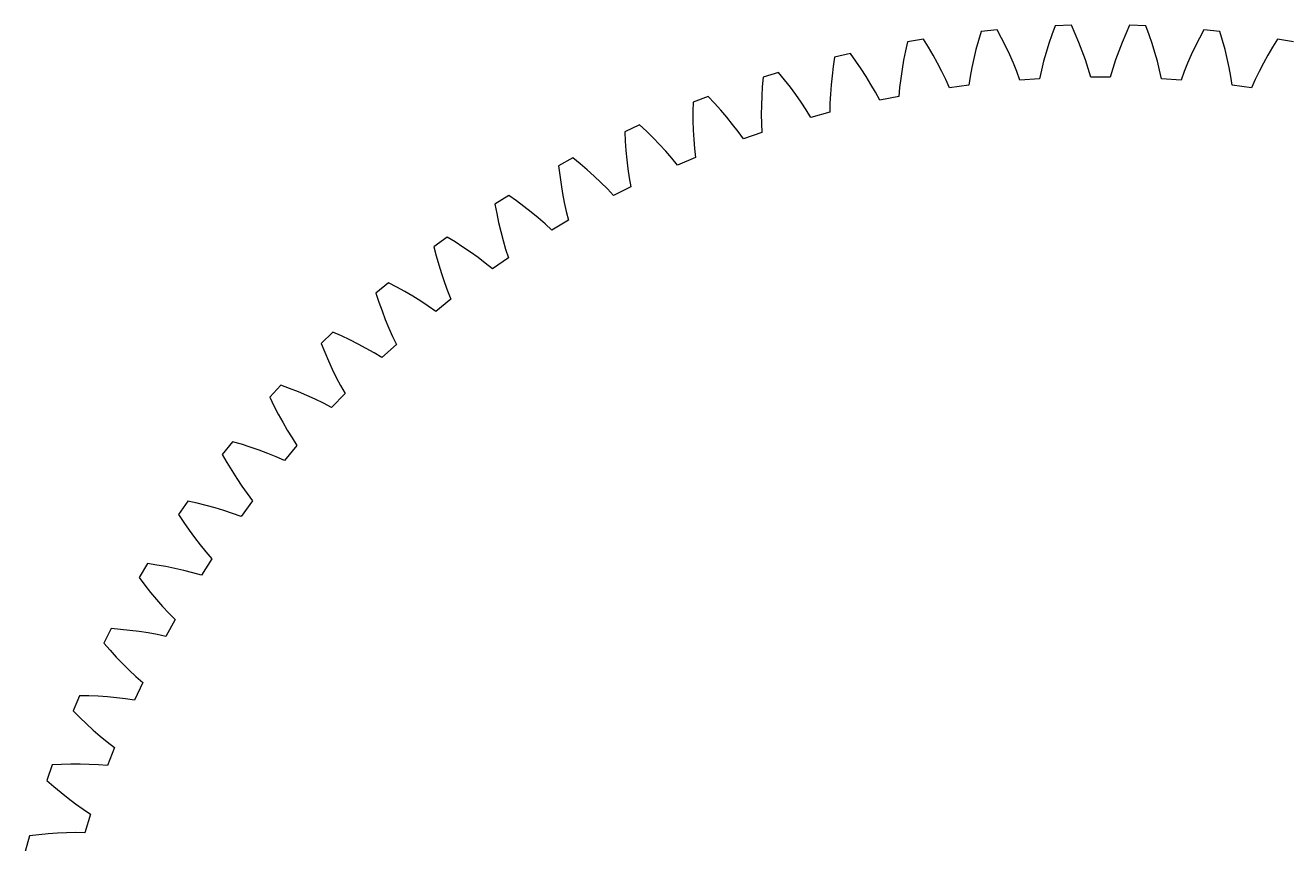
# Model space of a CAD drawing. Header units: millimetres. Extents: x -30 to 167, y -46 to 88.
# Drawn here: x -23.19 to 4.08, y 6.34 to 23.99 of the extents above; entities that cross this region are included whole.
import ezdxf

# ---------------------------------------------------------------- set-up
doc = ezdxf.new("R2010")
doc.units = ezdxf.units.MM
doc.linetypes.add('DASHED', pattern=[1.524, 1.27, -0.254])
doc.layers.add('HIDDEN', color=8, linetype='DASHED')
doc.layers.add('VISIBLE', color=7, linetype='CONTINUOUS')

msp = doc.modelspace()

# ---------------------------------------------------------------- linework, layer by layer
at = {"layer": 'HIDDEN'}
for points in [[(-2.57708, 23.86124), (-2.63393, 23.66638)], [(-2.22738, 23.89642), (-2.57708, 23.86124)], [(-2.13286, 23.71679), (-2.22738, 23.89642)], [(-1.04731, 23.78946), (-1.11218, 23.59881)], [(-0.97757, 23.98008), (-1.04731, 23.78946)], [(-0.6263, 23.99183), (-0.97757, 23.98008)], [(-0.54399, 23.80629), (-0.6263, 23.99183)], [(-0.46653, 23.62039), (-0.54399, 23.80629)], [(0.54399, 23.80629), (0.46653, 23.62039)], [(0.6263, 23.99183), (0.54399, 23.80629)], [(0.97757, 23.98008), (0.6263, 23.99183)], [(1.04731, 23.78946), (0.97757, 23.98008)], [(1.11218, 23.59881), (1.04731, 23.78946)], [(2.22738, 23.89642), (2.13286, 23.71679)], [(2.57708, 23.86124), (2.22738, 23.89642)], [(2.63393, 23.66638), (2.57708, 23.86124)], [(-4.16508, 23.63582), (-4.20879, 23.4376)], [(-3.81851, 23.69428), (-4.16508, 23.63582)], [(-3.71221, 23.52137), (-3.81851, 23.69428)], [(-3.61066, 23.34746), (-3.71221, 23.52137)], [(-2.68592, 23.47182), (-2.73288, 23.27762)], [(-2.63393, 23.66638), (-2.68592, 23.47182)], [(-2.04316, 23.53649), (-2.13286, 23.71679)], [(-1.95846, 23.35553), (-2.04316, 23.53649)], [(-1.11218, 23.59881), (-1.172, 23.40818)], [(-0.39411, 23.43419), (-0.46653, 23.62039)], [(0.46653, 23.62039), (0.39411, 23.43419)], [(1.172, 23.40818), (1.11218, 23.59881)], [(2.04316, 23.53649), (1.95846, 23.35553)], [(2.13286, 23.71679), (2.04316, 23.53649)], [(2.68592, 23.47182), (2.63393, 23.66638)], [(2.73288, 23.27762), (2.68592, 23.47182)], [(3.71221, 23.52137), (3.61066, 23.34746)], [(3.81851, 23.69428), (3.71221, 23.52137)], [(4.16508, 23.63582), (3.81851, 23.69428)], [(-5.73448, 23.30484), (-5.76485, 23.10415)], [(-5.39259, 23.38632), (-5.73448, 23.30484)], [(-5.27497, 23.22089), (-5.39259, 23.38632)], [(-5.16203, 23.05415), (-5.27497, 23.22089)], [(-4.24767, 23.24001), (-4.28155, 23.04311)], [(-4.20879, 23.4376), (-4.24767, 23.24001)], [(-3.51407, 23.17256), (-3.61066, 23.34746)], [(-2.73288, 23.27762), (-2.77455, 23.08385)], [(-1.87902, 23.17395), (-1.95846, 23.35553)], [(-1.22653, 23.21763), (-1.27546, 23.0272)], [(-1.172, 23.40818), (-1.22653, 23.21763)], [(-0.32698, 23.2477), (-0.39411, 23.43419)], [(-0.26544, 23.06097), (-0.32698, 23.2477)], [(0.32698, 23.2477), (0.26544, 23.06097)], [(0.39411, 23.43419), (0.32698, 23.2477)], [(1.22653, 23.21763), (1.172, 23.40818)], [(1.27546, 23.0272), (1.22653, 23.21763)], [(1.95846, 23.35553), (1.87902, 23.17395)], [(2.77455, 23.08385), (2.73288, 23.27762)], [(3.61066, 23.34746), (3.51407, 23.17256)], [(-6.94258, 22.97391), (-7.27827, 22.86978)], [(-6.81418, 22.81671), (-6.94258, 22.97391)], [(-5.76485, 23.10415), (-5.79045, 22.9044)], [(-5.05398, 22.8861), (-5.16203, 23.05415)], [(-4.28155, 23.04311), (-4.31019, 22.84699)], [(-3.42268, 22.99669), (-3.51407, 23.17256)], [(-3.3368, 22.81983), (-3.42268, 22.99669)], [(-2.77455, 23.08385), (-2.81066, 22.89059)], [(-1.80515, 22.99175), (-1.87902, 23.17395)], [(-1.73724, 22.80894), (-1.80515, 22.99175)], [(-1.27546, 23.0272), (-1.3184, 22.83698)], [(-0.20989, 22.87404), (-0.26544, 23.06097)], [(0.26544, 23.06097), (0.20989, 22.87404)], [(1.3184, 22.83698), (1.27546, 23.0272)], [(1.80515, 22.99175), (1.73724, 22.80894)], [(1.87902, 23.17395), (1.80515, 22.99175)], [(2.81066, 22.89059), (2.77455, 23.08385)], [(3.42268, 22.99669), (3.3368, 22.81983)], [(3.51407, 23.17256), (3.42268, 22.99669)], [(-7.29516, 22.66751), (-7.30736, 22.46649)], [(-7.27827, 22.86978), (-7.29516, 22.66751)], [(-6.69035, 22.65789), (-6.81418, 22.81671)], [(-6.57131, 22.49743), (-6.69035, 22.65789)], [(-5.8111, 22.70567), (-5.82657, 22.50808)], [(-5.79045, 22.9044), (-5.8111, 22.70567)], [(-4.95104, 22.71673), (-5.05398, 22.8861)], [(-4.85354, 22.546), (-4.95104, 22.71673)], [(-4.3333, 22.65174), (-4.35051, 22.45749)], [(-4.31019, 22.84699), (-4.3333, 22.65174)], [(-3.25682, 22.64197), (-3.3368, 22.81983)], [(-2.8408, 22.69792), (-3.25682, 22.64197)], [(-2.81066, 22.89059), (-2.8408, 22.69792)], [(-1.3184, 22.83698), (-1.73724, 22.80894)], [(0.20989, 22.87404), (-0.20989, 22.87404)], [(1.73724, 22.80894), (1.3184, 22.83698)], [(2.8408, 22.69792), (2.81066, 22.89059)], [(3.25682, 22.64197), (2.8408, 22.69792)], [(3.3368, 22.81983), (3.25682, 22.64197)], [(-8.46156, 22.45889), (-8.78955, 22.33257)], [(-8.32295, 22.31062), (-8.46156, 22.45889)], [(-7.30736, 22.46649), (-7.31469, 22.26683)], [(-6.4573, 22.3353), (-6.57131, 22.49743)], [(-5.82657, 22.50808), (-5.8366, 22.31172)], [(-4.76187, 22.37387), (-4.85354, 22.546)], [(-4.35051, 22.45749), (-4.76187, 22.37387)], [(-8.78955, 22.33257), (-8.79289, 22.12962)], [(-8.79289, 22.12962), (-8.79164, 21.92824)], [(-8.18879, 22.16042), (-8.32295, 22.31062)], [(-8.0593, 22.00827), (-8.18879, 22.16042)], [(-7.31469, 22.26683), (-7.31694, 22.06864)], [(-6.34861, 22.17147), (-6.4573, 22.3353)], [(-6.24564, 22.00585), (-6.34861, 22.17147)], [(-5.84079, 22.11675), (-6.24564, 22.00585)], [(-5.8366, 22.31172), (-5.84079, 22.11675)], [(-9.94276, 21.84357), (-10.26157, 21.69563)], [(-9.79455, 21.70489), (-9.94276, 21.84357)], [(-8.79164, 21.92824), (-8.78562, 21.72854)], [(-7.93471, 21.85413), (-8.0593, 22.00827)], [(-7.81532, 21.69792), (-7.93471, 21.85413)], [(-7.31694, 22.06864), (-7.31382, 21.87206)], [(-7.31382, 21.87206), (-7.30498, 21.67724)], [(-10.26157, 21.69563), (-10.25135, 21.4929)], [(-9.65066, 21.56398), (-9.79455, 21.70489)], [(-9.51129, 21.42082), (-9.65066, 21.56398)], [(-8.78562, 21.72854), (-8.77462, 21.53064)], [(-7.70153, 21.53955), (-7.81532, 21.69792)], [(-7.30498, 21.67724), (-7.70153, 21.53955)], [(-10.25135, 21.4929), (-10.23665, 21.29206)], [(-10.23665, 21.29206), (-10.2173, 21.0932)], [(-9.37669, 21.27534), (-9.51129, 21.42082)], [(-9.24713, 21.12746), (-9.37669, 21.27534)], [(-8.77462, 21.53064), (-8.75838, 21.33471)], [(-8.75838, 21.33471), (-8.73655, 21.14092)], [(-11.37954, 21.13069), (-11.68776, 20.96178)], [(-11.2224, 21.00221), (-11.37954, 21.13069)], [(-11.06942, 20.87124), (-11.2224, 21.00221)], [(-10.2173, 21.0932), (-10.19311, 20.89648)], [(-9.12301, 20.97704), (-9.24713, 21.12746)], [(-8.73655, 21.14092), (-9.12301, 20.97704)], [(-11.68776, 20.96178), (-11.66403, 20.76019)], [(-11.66403, 20.76019), (-11.63594, 20.56078)], [(-10.92081, 20.7377), (-11.06942, 20.87124)], [(-10.77678, 20.60154), (-10.92081, 20.7377)], [(-10.19311, 20.89648), (-10.16382, 20.70207)], [(-11.63594, 20.56078), (-11.60336, 20.36366)], [(-10.63764, 20.46264), (-10.77678, 20.60154)], [(-10.50375, 20.32085), (-10.63764, 20.46264)], [(-10.12909, 20.51017), (-10.50375, 20.32085)], [(-10.16382, 20.70207), (-10.12909, 20.51017)], [(-12.76551, 20.32343), (-13.06176, 20.13431)], [(-12.60013, 20.20574), (-12.76551, 20.32343)], [(-12.43875, 20.08527), (-12.60013, 20.20574)], [(-11.60336, 20.36366), (-11.56608, 20.16899)], [(-13.06176, 20.13431), (-13.02461, 19.93476)], [(-13.02461, 19.93476), (-12.98327, 19.73767)], [(-12.28155, 19.96196), (-12.43875, 20.08527)], [(-12.12875, 19.83572), (-12.28155, 19.96196)], [(-11.56608, 20.16899), (-11.52387, 19.97697)], [(-11.52387, 19.97697), (-11.4764, 19.78782)], [(-12.98327, 19.73767), (-12.93759, 19.54316)], [(-11.98064, 19.70643), (-12.12875, 19.83572)], [(-11.83758, 19.5739), (-11.98064, 19.70643)], [(-11.4764, 19.78782), (-11.83758, 19.5739)], [(-14.09445, 19.42541), (-14.37741, 19.21692)], [(-13.92159, 19.31902), (-14.09445, 19.42541)], [(-12.93759, 19.54316), (-12.88739, 19.35142)], [(-14.37741, 19.21692), (-14.32702, 19.0203)], [(-13.75252, 19.2096), (-13.92159, 19.31902)], [(-13.58743, 19.09707), (-13.75252, 19.2096)], [(-13.42654, 18.98132), (-13.58743, 19.09707)], [(-12.88739, 19.35142), (-12.83245, 19.16265)], [(-12.83245, 19.16265), (-12.77246, 18.97709)], [(-14.32702, 19.0203), (-14.2726, 18.8264)], [(-14.2726, 18.8264), (-14.21404, 18.63539)], [(-13.27013, 18.8622), (-13.42654, 18.98132)], [(-13.11853, 18.73952), (-13.27013, 18.8622)], [(-12.77246, 18.97709), (-13.11853, 18.73952)], [(-14.21404, 18.63539), (-14.15115, 18.44743)], [(-15.36045, 18.44062), (-15.62885, 18.2137)], [(-15.18087, 18.34602), (-15.36045, 18.44062)], [(-15.00487, 18.24814), (-15.18087, 18.34602)], [(-14.15115, 18.44743), (-14.08372, 18.26274)], [(-15.62885, 18.2137), (-15.56544, 18.02088)], [(-15.56544, 18.02088), (-15.4982, 17.83106)], [(-14.83263, 18.14688), (-15.00487, 18.24814)], [(-14.66437, 18.04214), (-14.83263, 18.14688)], [(-14.50035, 17.93373), (-14.66437, 18.04214)], [(-14.01146, 18.08161), (-14.3409, 17.82145)], [(-14.08372, 18.26274), (-14.01146, 18.08161)], [(-15.4982, 17.83106), (-15.427, 17.64438)], [(-14.3409, 17.82145), (-14.50035, 17.93373)], [(-15.427, 17.64438), (-15.3517, 17.46104)], [(-15.3517, 17.46104), (-15.27209, 17.28127)], [(-16.55785, 17.37348), (-16.81049, 17.12914)], [(-16.37235, 17.29108), (-16.55785, 17.37348)], [(-16.1902, 17.20517), (-16.37235, 17.29108)], [(-16.01159, 17.11565), (-16.1902, 17.20517)], [(-15.27209, 17.28127), (-15.18789, 17.10537)], [(-16.81049, 17.12914), (-16.73434, 16.94098)], [(-16.73434, 16.94098), (-16.65457, 16.75607)], [(-15.83671, 17.02237), (-16.01159, 17.11565)], [(-15.66581, 16.92517), (-15.83671, 17.02237)], [(-15.49922, 16.82379), (-15.66581, 16.92517)], [(-15.18789, 17.10537), (-15.49922, 16.82379)], [(-16.65457, 16.75607), (-16.57106, 16.57457)], [(-16.57106, 16.57457), (-16.48368, 16.39667)], [(-16.48368, 16.39667), (-16.39224, 16.22262)], [(-17.68129, 16.22874), (-17.91705, 15.96807)], [(-17.4907, 16.15891), (-17.68129, 16.22874)], [(-17.30323, 16.08537), (-17.4907, 16.15891)], [(-16.39224, 16.22262), (-16.29649, 16.05273)], [(-17.91705, 15.96807), (-17.82851, 15.78542)], [(-17.11903, 16.00797), (-17.30323, 16.08537)], [(-16.93831, 15.92658), (-17.11903, 16.00797)], [(-16.7613, 15.84101), (-16.93831, 15.92658)], [(-16.58831, 15.75099), (-16.7613, 15.84101)], [(-16.29649, 16.05273), (-16.58831, 15.75099)], [(-17.82851, 15.78542), (-17.73656, 15.60625)], [(-17.73656, 15.60625), (-17.64112, 15.43073)], [(-17.64112, 15.43073), (-17.54205, 15.25906)], [(-18.72577, 15.01151), (-18.94359, 14.73568)], [(-18.53094, 14.95458), (-18.72577, 15.01151)], [(-17.54205, 15.25906), (-17.43919, 15.09151)], [(-17.43919, 15.09151), (-17.3323, 14.9284)], [(-18.94359, 14.73568), (-18.84304, 14.55936)], [(-18.33897, 14.89372), (-18.53094, 14.95458)], [(-18.15002, 14.8288), (-18.33897, 14.89372)], [(-17.96426, 14.75966), (-18.15002, 14.8288)], [(-17.78194, 14.6861), (-17.96426, 14.75966)], [(-17.3323, 14.9284), (-17.60332, 14.60783)], [(-18.84304, 14.55936), (-18.73933, 14.38673)], [(-17.60332, 14.60783), (-17.78194, 14.6861)], [(-18.73933, 14.38673), (-18.63238, 14.21797)], [(-18.63238, 14.21797), (-18.52207, 14.05331)], [(-18.52207, 14.05331), (-18.40825, 13.893)], [(-19.68661, 13.72725), (-19.88552, 13.43748)], [(-19.48841, 13.68345), (-19.68661, 13.72725)], [(-19.29281, 13.63555), (-19.48841, 13.68345)], [(-18.2907, 13.73739), (-18.5397, 13.39944)], [(-18.40825, 13.893), (-18.2907, 13.73739)], [(-19.88552, 13.43748), (-19.77342, 13.26827)], [(-19.09994, 13.5834), (-19.29281, 13.63555)], [(-18.90999, 13.52682), (-19.09994, 13.5834)], [(-18.72315, 13.46561), (-18.90999, 13.52682)], [(-18.5397, 13.39944), (-18.72315, 13.46561)], [(-19.77342, 13.26827), (-19.65842, 13.10295)], [(-19.65842, 13.10295), (-19.54043, 12.94172)], [(-19.54043, 12.94172), (-19.41937, 12.78479)], [(-19.41937, 12.78479), (-19.29509, 12.63244)], [(-19.29509, 12.63244), (-19.16741, 12.48503)], [(-20.55953, 12.38167), (-20.73864, 12.07927)], [(-20.35885, 12.35121), (-20.55953, 12.38167)], [(-20.16048, 12.31648), (-20.35885, 12.35121)], [(-19.96456, 12.27733), (-20.16048, 12.31648)], [(-19.77125, 12.23357), (-19.96456, 12.27733)], [(-19.16741, 12.48503), (-19.39329, 12.1312)], [(-20.73864, 12.07927), (-20.61549, 11.91792)], [(-19.58074, 12.18497), (-19.77125, 12.23357)], [(-19.39329, 12.1312), (-19.58074, 12.18497)], [(-20.61549, 11.91792), (-20.4897, 11.76065)], [(-20.4897, 11.76065), (-20.3612, 11.60766)], [(-20.3612, 11.60766), (-20.22993, 11.45917)], [(-20.22993, 11.45917), (-20.09575, 11.31546)], [(-20.09575, 11.31546), (-19.95852, 11.17691)], [(-21.34062, 10.9808), (-21.49914, 10.66711)], [(-21.13835, 10.96381), (-21.34062, 10.9808)], [(-20.93811, 10.94241), (-21.13835, 10.96381)], [(-20.74001, 10.91643), (-20.93811, 10.94241)], [(-20.54421, 10.88568), (-20.74001, 10.91643)], [(-19.95852, 11.17691), (-20.16025, 10.80878)], [(-21.49914, 10.66711), (-21.36548, 10.51434)], [(-20.35088, 10.84991), (-20.54421, 10.88568)], [(-20.16025, 10.80878), (-20.35088, 10.84991)], [(-21.36548, 10.51434), (-21.22947, 10.36583)], [(-21.22947, 10.36583), (-21.09104, 10.22176)], [(-21.09104, 10.22176), (-20.95014, 10.08237)], [(-20.95014, 10.08237), (-20.80667, 9.94794)], [(-20.66048, 9.81886), (-20.83718, 9.43809)], [(-20.80667, 9.94794), (-20.66048, 9.81886)], [(-22.0264, 9.53088), (-22.16361, 9.2073)], [(-21.82345, 9.52744), (-22.0264, 9.53088)], [(-21.62222, 9.51946), (-21.82345, 9.52744)], [(-21.42283, 9.50677), (-21.62222, 9.51946)], [(-21.22542, 9.48917), (-21.42283, 9.50677)], [(-21.03013, 9.46639), (-21.22542, 9.48917)], [(-20.83718, 9.43809), (-21.03013, 9.46639)], [(-22.16361, 9.2073), (-22.02005, 9.06381)], [(-22.02005, 9.06381), (-21.87442, 8.92471)], [(-21.87442, 8.92471), (-21.72668, 8.79021)], [(-21.72668, 8.79021), (-21.57678, 8.66054)], [(-21.57678, 8.66054), (-21.42465, 8.53599)], [(-21.42465, 8.53599), (-21.27017, 8.41697)], [(-21.27017, 8.41697), (-21.42104, 8.02524)], [(-22.61381, 8.0384), (-22.7291, 7.70637)], [(-22.41108, 8.04852), (-22.61381, 8.0384)], [(-22.20977, 8.054), (-22.41108, 8.04852)], [(-22.00998, 8.05465), (-22.20977, 8.054)], [(-21.81182, 8.05027), (-22.00998, 8.05465)], [(-21.61545, 8.04059), (-21.81182, 8.05027)], [(-21.42104, 8.02524), (-21.61545, 8.04059)], [(-22.7291, 7.70637), (-22.57627, 7.57279)], [(-22.57627, 7.57279), (-22.42167, 7.44373)], [(-22.42167, 7.44373), (-22.26528, 7.31939)], [(-22.26528, 7.31939), (-22.10706, 7.20002)], [(-22.10706, 7.20002), (-21.94695, 7.08592)], [(-21.94695, 7.08592), (-21.78487, 6.97748)], [(-21.78487, 6.97748), (-21.90923, 6.57656)], [(-22.69812, 6.55256), (-22.89861, 6.53365)], [(-22.49882, 6.56656), (-22.69812, 6.55256)], [(-22.30081, 6.57543), (-22.49882, 6.56656)], [(-22.10424, 6.57888), (-22.30081, 6.57543)], [(-21.90923, 6.57656), (-22.10424, 6.57888)], [(-23.10021, 6.51001), (-23.19307, 6.17103)], [(-22.89861, 6.53365), (-23.10021, 6.51001)]]:
    msp.add_lwpolyline(points, dxfattribs=at)
at = {"layer": 'VISIBLE'}
for points in [[(-2.57708, 23.86124), (-2.63393, 23.66638)], [(-2.22738, 23.89642), (-2.57708, 23.86124)], [(-2.13286, 23.71679), (-2.22738, 23.89642)], [(-1.04731, 23.78946), (-1.11218, 23.59881)], [(-0.97757, 23.98008), (-1.04731, 23.78946)], [(-0.6263, 23.99183), (-0.97757, 23.98008)], [(-0.54399, 23.80629), (-0.6263, 23.99183)], [(-0.46653, 23.62039), (-0.54399, 23.80629)], [(0.54399, 23.80629), (0.46653, 23.62039)], [(0.6263, 23.99183), (0.54399, 23.80629)], [(0.97757, 23.98008), (0.6263, 23.99183)], [(1.04731, 23.78946), (0.97757, 23.98008)], [(1.11218, 23.59881), (1.04731, 23.78946)], [(2.22738, 23.89642), (2.13286, 23.71679)], [(2.57708, 23.86124), (2.22738, 23.89642)], [(2.63393, 23.66638), (2.57708, 23.86124)], [(-4.16508, 23.63582), (-4.20879, 23.4376)], [(-3.81851, 23.69428), (-4.16508, 23.63582)], [(-3.71221, 23.52137), (-3.81851, 23.69428)], [(-3.61066, 23.34746), (-3.71221, 23.52137)], [(-2.68592, 23.47182), (-2.73288, 23.27762)], [(-2.63393, 23.66638), (-2.68592, 23.47182)], [(-2.04316, 23.53649), (-2.13286, 23.71679)], [(-1.95846, 23.35553), (-2.04316, 23.53649)], [(-1.11218, 23.59881), (-1.172, 23.40818)], [(-0.39411, 23.43419), (-0.46653, 23.62039)], [(0.46653, 23.62039), (0.39411, 23.43419)], [(1.172, 23.40818), (1.11218, 23.59881)], [(2.04316, 23.53649), (1.95846, 23.35553)], [(2.13286, 23.71679), (2.04316, 23.53649)], [(2.68592, 23.47182), (2.63393, 23.66638)], [(2.73288, 23.27762), (2.68592, 23.47182)], [(3.71221, 23.52137), (3.61066, 23.34746)], [(3.81851, 23.69428), (3.71221, 23.52137)], [(4.16508, 23.63582), (3.81851, 23.69428)], [(-5.73448, 23.30484), (-5.76485, 23.10415)], [(-5.39259, 23.38632), (-5.73448, 23.30484)], [(-5.27497, 23.22089), (-5.39259, 23.38632)], [(-5.16203, 23.05415), (-5.27497, 23.22089)], [(-4.24767, 23.24001), (-4.28155, 23.04311)], [(-4.20879, 23.4376), (-4.24767, 23.24001)], [(-3.51407, 23.17256), (-3.61066, 23.34746)], [(-2.73288, 23.27762), (-2.77455, 23.08385)], [(-1.87902, 23.17395), (-1.95846, 23.35553)], [(-1.22653, 23.21763), (-1.27546, 23.0272)], [(-1.172, 23.40818), (-1.22653, 23.21763)], [(-0.32698, 23.2477), (-0.39411, 23.43419)], [(-0.26544, 23.06097), (-0.32698, 23.2477)], [(0.32698, 23.2477), (0.26544, 23.06097)], [(0.39411, 23.43419), (0.32698, 23.2477)], [(1.22653, 23.21763), (1.172, 23.40818)], [(1.27546, 23.0272), (1.22653, 23.21763)], [(1.95846, 23.35553), (1.87902, 23.17395)], [(2.77455, 23.08385), (2.73288, 23.27762)], [(3.61066, 23.34746), (3.51407, 23.17256)], [(-6.94258, 22.97391), (-7.27827, 22.86978)], [(-6.81418, 22.81671), (-6.94258, 22.97391)], [(-5.76485, 23.10415), (-5.79045, 22.9044)], [(-5.05398, 22.8861), (-5.16203, 23.05415)], [(-4.28155, 23.04311), (-4.31019, 22.84699)], [(-3.42268, 22.99669), (-3.51407, 23.17256)], [(-3.3368, 22.81983), (-3.42268, 22.99669)], [(-2.77455, 23.08385), (-2.81066, 22.89059)], [(-1.80515, 22.99175), (-1.87902, 23.17395)], [(-1.73724, 22.80894), (-1.80515, 22.99175)], [(-1.27546, 23.0272), (-1.3184, 22.83698)], [(-0.20989, 22.87404), (-0.26544, 23.06097)], [(0.26544, 23.06097), (0.20989, 22.87404)], [(1.3184, 22.83698), (1.27546, 23.0272)], [(1.80515, 22.99175), (1.73724, 22.80894)], [(1.87902, 23.17395), (1.80515, 22.99175)], [(2.81066, 22.89059), (2.77455, 23.08385)], [(3.42268, 22.99669), (3.3368, 22.81983)], [(3.51407, 23.17256), (3.42268, 22.99669)], [(-7.29516, 22.66751), (-7.30736, 22.46649)], [(-7.27827, 22.86978), (-7.29516, 22.66751)], [(-6.69035, 22.65789), (-6.81418, 22.81671)], [(-6.57131, 22.49743), (-6.69035, 22.65789)], [(-5.8111, 22.70567), (-5.82657, 22.50808)], [(-5.79045, 22.9044), (-5.8111, 22.70567)], [(-4.95104, 22.71673), (-5.05398, 22.8861)], [(-4.85354, 22.546), (-4.95104, 22.71673)], [(-4.3333, 22.65174), (-4.35051, 22.45749)], [(-4.31019, 22.84699), (-4.3333, 22.65174)], [(-3.25682, 22.64197), (-3.3368, 22.81983)], [(-2.8408, 22.69792), (-3.25682, 22.64197)], [(-2.81066, 22.89059), (-2.8408, 22.69792)], [(-1.3184, 22.83698), (-1.73724, 22.80894)], [(0.20989, 22.87404), (-0.20989, 22.87404)], [(1.73724, 22.80894), (1.3184, 22.83698)], [(2.8408, 22.69792), (2.81066, 22.89059)], [(3.25682, 22.64197), (2.8408, 22.69792)], [(3.3368, 22.81983), (3.25682, 22.64197)], [(-8.46156, 22.45889), (-8.78955, 22.33257)], [(-8.32295, 22.31062), (-8.46156, 22.45889)], [(-7.30736, 22.46649), (-7.31469, 22.26683)], [(-6.4573, 22.3353), (-6.57131, 22.49743)], [(-5.82657, 22.50808), (-5.8366, 22.31172)], [(-4.76187, 22.37387), (-4.85354, 22.546)], [(-4.35051, 22.45749), (-4.76187, 22.37387)], [(-8.78955, 22.33257), (-8.79289, 22.12962)], [(-8.79289, 22.12962), (-8.79164, 21.92824)], [(-8.18879, 22.16042), (-8.32295, 22.31062)], [(-8.0593, 22.00827), (-8.18879, 22.16042)], [(-7.31469, 22.26683), (-7.31694, 22.06864)], [(-6.34861, 22.17147), (-6.4573, 22.3353)], [(-6.24564, 22.00585), (-6.34861, 22.17147)], [(-5.84079, 22.11675), (-6.24564, 22.00585)], [(-5.8366, 22.31172), (-5.84079, 22.11675)], [(-9.94276, 21.84357), (-10.26157, 21.69563)], [(-9.79455, 21.70489), (-9.94276, 21.84357)], [(-8.79164, 21.92824), (-8.78562, 21.72854)], [(-7.93471, 21.85413), (-8.0593, 22.00827)], [(-7.81532, 21.69792), (-7.93471, 21.85413)], [(-7.31694, 22.06864), (-7.31382, 21.87206)], [(-7.31382, 21.87206), (-7.30498, 21.67724)], [(-10.26157, 21.69563), (-10.25135, 21.4929)], [(-9.65066, 21.56398), (-9.79455, 21.70489)], [(-9.51129, 21.42082), (-9.65066, 21.56398)], [(-8.78562, 21.72854), (-8.77462, 21.53064)], [(-7.70153, 21.53955), (-7.81532, 21.69792)], [(-7.30498, 21.67724), (-7.70153, 21.53955)], [(-10.25135, 21.4929), (-10.23665, 21.29206)], [(-10.23665, 21.29206), (-10.2173, 21.0932)], [(-9.37669, 21.27534), (-9.51129, 21.42082)], [(-9.24713, 21.12746), (-9.37669, 21.27534)], [(-8.77462, 21.53064), (-8.75838, 21.33471)], [(-8.75838, 21.33471), (-8.73655, 21.14092)], [(-11.37954, 21.13069), (-11.68776, 20.96178)], [(-11.2224, 21.00221), (-11.37954, 21.13069)], [(-11.06942, 20.87124), (-11.2224, 21.00221)], [(-10.2173, 21.0932), (-10.19311, 20.89648)], [(-9.12301, 20.97704), (-9.24713, 21.12746)], [(-8.73655, 21.14092), (-9.12301, 20.97704)], [(-11.68776, 20.96178), (-11.66403, 20.76019)], [(-11.66403, 20.76019), (-11.63594, 20.56078)], [(-10.92081, 20.7377), (-11.06942, 20.87124)], [(-10.77678, 20.60154), (-10.92081, 20.7377)], [(-10.19311, 20.89648), (-10.16382, 20.70207)], [(-11.63594, 20.56078), (-11.60336, 20.36366)], [(-10.63764, 20.46264), (-10.77678, 20.60154)], [(-10.50375, 20.32085), (-10.63764, 20.46264)], [(-10.12909, 20.51017), (-10.50375, 20.32085)], [(-10.16382, 20.70207), (-10.12909, 20.51017)], [(-12.76551, 20.32343), (-13.06176, 20.13431)], [(-12.60013, 20.20574), (-12.76551, 20.32343)], [(-12.43875, 20.08527), (-12.60013, 20.20574)], [(-11.60336, 20.36366), (-11.56608, 20.16899)], [(-13.06176, 20.13431), (-13.02461, 19.93476)], [(-13.02461, 19.93476), (-12.98327, 19.73767)], [(-12.28155, 19.96196), (-12.43875, 20.08527)], [(-12.12875, 19.83572), (-12.28155, 19.96196)], [(-11.56608, 20.16899), (-11.52387, 19.97697)], [(-11.52387, 19.97697), (-11.4764, 19.78782)], [(-12.98327, 19.73767), (-12.93759, 19.54316)], [(-11.98064, 19.70643), (-12.12875, 19.83572)], [(-11.83758, 19.5739), (-11.98064, 19.70643)], [(-11.4764, 19.78782), (-11.83758, 19.5739)], [(-14.09445, 19.42541), (-14.37741, 19.21692)], [(-13.92159, 19.31902), (-14.09445, 19.42541)], [(-12.93759, 19.54316), (-12.88739, 19.35142)], [(-14.37741, 19.21692), (-14.32702, 19.0203)], [(-13.75252, 19.2096), (-13.92159, 19.31902)], [(-13.58743, 19.09707), (-13.75252, 19.2096)], [(-13.42654, 18.98132), (-13.58743, 19.09707)], [(-12.88739, 19.35142), (-12.83245, 19.16265)], [(-12.83245, 19.16265), (-12.77246, 18.97709)], [(-14.32702, 19.0203), (-14.2726, 18.8264)], [(-14.2726, 18.8264), (-14.21404, 18.63539)], [(-13.27013, 18.8622), (-13.42654, 18.98132)], [(-13.11853, 18.73952), (-13.27013, 18.8622)], [(-12.77246, 18.97709), (-13.11853, 18.73952)], [(-14.21404, 18.63539), (-14.15115, 18.44743)], [(-15.36045, 18.44062), (-15.62885, 18.2137)], [(-15.18087, 18.34602), (-15.36045, 18.44062)], [(-15.00487, 18.24814), (-15.18087, 18.34602)], [(-14.15115, 18.44743), (-14.08372, 18.26274)], [(-15.62885, 18.2137), (-15.56544, 18.02088)], [(-15.56544, 18.02088), (-15.4982, 17.83106)], [(-14.83263, 18.14688), (-15.00487, 18.24814)], [(-14.66437, 18.04214), (-14.83263, 18.14688)], [(-14.50035, 17.93373), (-14.66437, 18.04214)], [(-14.01146, 18.08161), (-14.3409, 17.82145)], [(-14.08372, 18.26274), (-14.01146, 18.08161)], [(-15.4982, 17.83106), (-15.427, 17.64438)], [(-14.3409, 17.82145), (-14.50035, 17.93373)], [(-15.427, 17.64438), (-15.3517, 17.46104)], [(-15.3517, 17.46104), (-15.27209, 17.28127)], [(-16.55785, 17.37348), (-16.81049, 17.12914)], [(-16.37235, 17.29108), (-16.55785, 17.37348)], [(-16.1902, 17.20517), (-16.37235, 17.29108)], [(-16.01159, 17.11565), (-16.1902, 17.20517)], [(-15.27209, 17.28127), (-15.18789, 17.10537)], [(-16.81049, 17.12914), (-16.73434, 16.94098)], [(-16.73434, 16.94098), (-16.65457, 16.75607)], [(-15.83671, 17.02237), (-16.01159, 17.11565)], [(-15.66581, 16.92517), (-15.83671, 17.02237)], [(-15.49922, 16.82379), (-15.66581, 16.92517)], [(-15.18789, 17.10537), (-15.49922, 16.82379)], [(-16.65457, 16.75607), (-16.57106, 16.57457)], [(-16.57106, 16.57457), (-16.48368, 16.39667)], [(-16.48368, 16.39667), (-16.39224, 16.22262)], [(-17.68129, 16.22874), (-17.91705, 15.96807)], [(-17.4907, 16.15891), (-17.68129, 16.22874)], [(-17.30323, 16.08537), (-17.4907, 16.15891)], [(-16.39224, 16.22262), (-16.29649, 16.05273)], [(-17.91705, 15.96807), (-17.82851, 15.78542)], [(-17.11903, 16.00797), (-17.30323, 16.08537)], [(-16.93831, 15.92658), (-17.11903, 16.00797)], [(-16.7613, 15.84101), (-16.93831, 15.92658)], [(-16.58831, 15.75099), (-16.7613, 15.84101)], [(-16.29649, 16.05273), (-16.58831, 15.75099)], [(-17.82851, 15.78542), (-17.73656, 15.60625)], [(-17.73656, 15.60625), (-17.64112, 15.43073)], [(-17.64112, 15.43073), (-17.54205, 15.25906)], [(-18.72577, 15.01151), (-18.94359, 14.73568)], [(-18.53094, 14.95458), (-18.72577, 15.01151)], [(-17.54205, 15.25906), (-17.43919, 15.09151)], [(-17.43919, 15.09151), (-17.3323, 14.9284)], [(-18.94359, 14.73568), (-18.84304, 14.55936)], [(-18.33897, 14.89372), (-18.53094, 14.95458)], [(-18.15002, 14.8288), (-18.33897, 14.89372)], [(-17.96426, 14.75966), (-18.15002, 14.8288)], [(-17.78194, 14.6861), (-17.96426, 14.75966)], [(-17.3323, 14.9284), (-17.60332, 14.60783)], [(-18.84304, 14.55936), (-18.73933, 14.38673)], [(-17.60332, 14.60783), (-17.78194, 14.6861)], [(-18.73933, 14.38673), (-18.63238, 14.21797)], [(-18.63238, 14.21797), (-18.52207, 14.05331)], [(-18.52207, 14.05331), (-18.40825, 13.893)], [(-19.68661, 13.72725), (-19.88552, 13.43748)], [(-19.48841, 13.68345), (-19.68661, 13.72725)], [(-19.29281, 13.63555), (-19.48841, 13.68345)], [(-18.2907, 13.73739), (-18.5397, 13.39944)], [(-18.40825, 13.893), (-18.2907, 13.73739)], [(-19.88552, 13.43748), (-19.77342, 13.26827)], [(-19.09994, 13.5834), (-19.29281, 13.63555)], [(-18.90999, 13.52682), (-19.09994, 13.5834)], [(-18.72315, 13.46561), (-18.90999, 13.52682)], [(-18.5397, 13.39944), (-18.72315, 13.46561)], [(-19.77342, 13.26827), (-19.65842, 13.10295)], [(-19.65842, 13.10295), (-19.54043, 12.94172)], [(-19.54043, 12.94172), (-19.41937, 12.78479)], [(-19.41937, 12.78479), (-19.29509, 12.63244)], [(-19.29509, 12.63244), (-19.16741, 12.48503)], [(-20.55953, 12.38167), (-20.73864, 12.07927)], [(-20.35885, 12.35121), (-20.55953, 12.38167)], [(-20.16048, 12.31648), (-20.35885, 12.35121)], [(-19.96456, 12.27733), (-20.16048, 12.31648)], [(-19.77125, 12.23357), (-19.96456, 12.27733)], [(-19.16741, 12.48503), (-19.39329, 12.1312)], [(-20.73864, 12.07927), (-20.61549, 11.91792)], [(-19.58074, 12.18497), (-19.77125, 12.23357)], [(-19.39329, 12.1312), (-19.58074, 12.18497)], [(-20.61549, 11.91792), (-20.4897, 11.76065)], [(-20.4897, 11.76065), (-20.3612, 11.60766)], [(-20.3612, 11.60766), (-20.22993, 11.45917)], [(-20.22993, 11.45917), (-20.09575, 11.31546)], [(-20.09575, 11.31546), (-19.95852, 11.17691)], [(-21.34062, 10.9808), (-21.49914, 10.66711)], [(-21.13835, 10.96381), (-21.34062, 10.9808)], [(-20.93811, 10.94241), (-21.13835, 10.96381)], [(-20.74001, 10.91643), (-20.93811, 10.94241)], [(-20.54421, 10.88568), (-20.74001, 10.91643)], [(-19.95852, 11.17691), (-20.16025, 10.80878)], [(-21.49914, 10.66711), (-21.36548, 10.51434)], [(-20.35088, 10.84991), (-20.54421, 10.88568)], [(-20.16025, 10.80878), (-20.35088, 10.84991)], [(-21.36548, 10.51434), (-21.22947, 10.36583)], [(-21.22947, 10.36583), (-21.09104, 10.22176)], [(-21.09104, 10.22176), (-20.95014, 10.08237)], [(-20.95014, 10.08237), (-20.80667, 9.94794)], [(-20.66048, 9.81886), (-20.83718, 9.43809)], [(-20.80667, 9.94794), (-20.66048, 9.81886)], [(-22.0264, 9.53088), (-22.16361, 9.2073)], [(-21.82345, 9.52744), (-22.0264, 9.53088)], [(-21.62222, 9.51946), (-21.82345, 9.52744)], [(-21.42283, 9.50677), (-21.62222, 9.51946)], [(-21.22542, 9.48917), (-21.42283, 9.50677)], [(-21.03013, 9.46639), (-21.22542, 9.48917)], [(-20.83718, 9.43809), (-21.03013, 9.46639)], [(-22.16361, 9.2073), (-22.02005, 9.06381)], [(-22.02005, 9.06381), (-21.87442, 8.92471)], [(-21.87442, 8.92471), (-21.72668, 8.79021)], [(-21.72668, 8.79021), (-21.57678, 8.66054)], [(-21.57678, 8.66054), (-21.42465, 8.53599)], [(-21.42465, 8.53599), (-21.27017, 8.41697)], [(-21.27017, 8.41697), (-21.42104, 8.02524)], [(-22.61381, 8.0384), (-22.7291, 7.70637)], [(-22.41108, 8.04852), (-22.61381, 8.0384)], [(-22.20977, 8.054), (-22.41108, 8.04852)], [(-22.00998, 8.05465), (-22.20977, 8.054)], [(-21.81182, 8.05027), (-22.00998, 8.05465)], [(-21.61545, 8.04059), (-21.81182, 8.05027)], [(-21.42104, 8.02524), (-21.61545, 8.04059)], [(-22.7291, 7.70637), (-22.57627, 7.57279)], [(-22.57627, 7.57279), (-22.42167, 7.44373)], [(-22.42167, 7.44373), (-22.26528, 7.31939)], [(-22.26528, 7.31939), (-22.10706, 7.20002)], [(-22.10706, 7.20002), (-21.94695, 7.08592)], [(-21.94695, 7.08592), (-21.78487, 6.97748)], [(-21.78487, 6.97748), (-21.90923, 6.57656)], [(-22.69812, 6.55256), (-22.89861, 6.53365)], [(-22.49882, 6.56656), (-22.69812, 6.55256)], [(-22.30081, 6.57543), (-22.49882, 6.56656)], [(-22.10424, 6.57888), (-22.30081, 6.57543)], [(-21.90923, 6.57656), (-22.10424, 6.57888)], [(-23.10021, 6.51001), (-23.19307, 6.17103)], [(-22.89861, 6.53365), (-23.10021, 6.51001)]]:
    msp.add_lwpolyline(points, dxfattribs=at)

doc.saveas('drawing.dxf')
